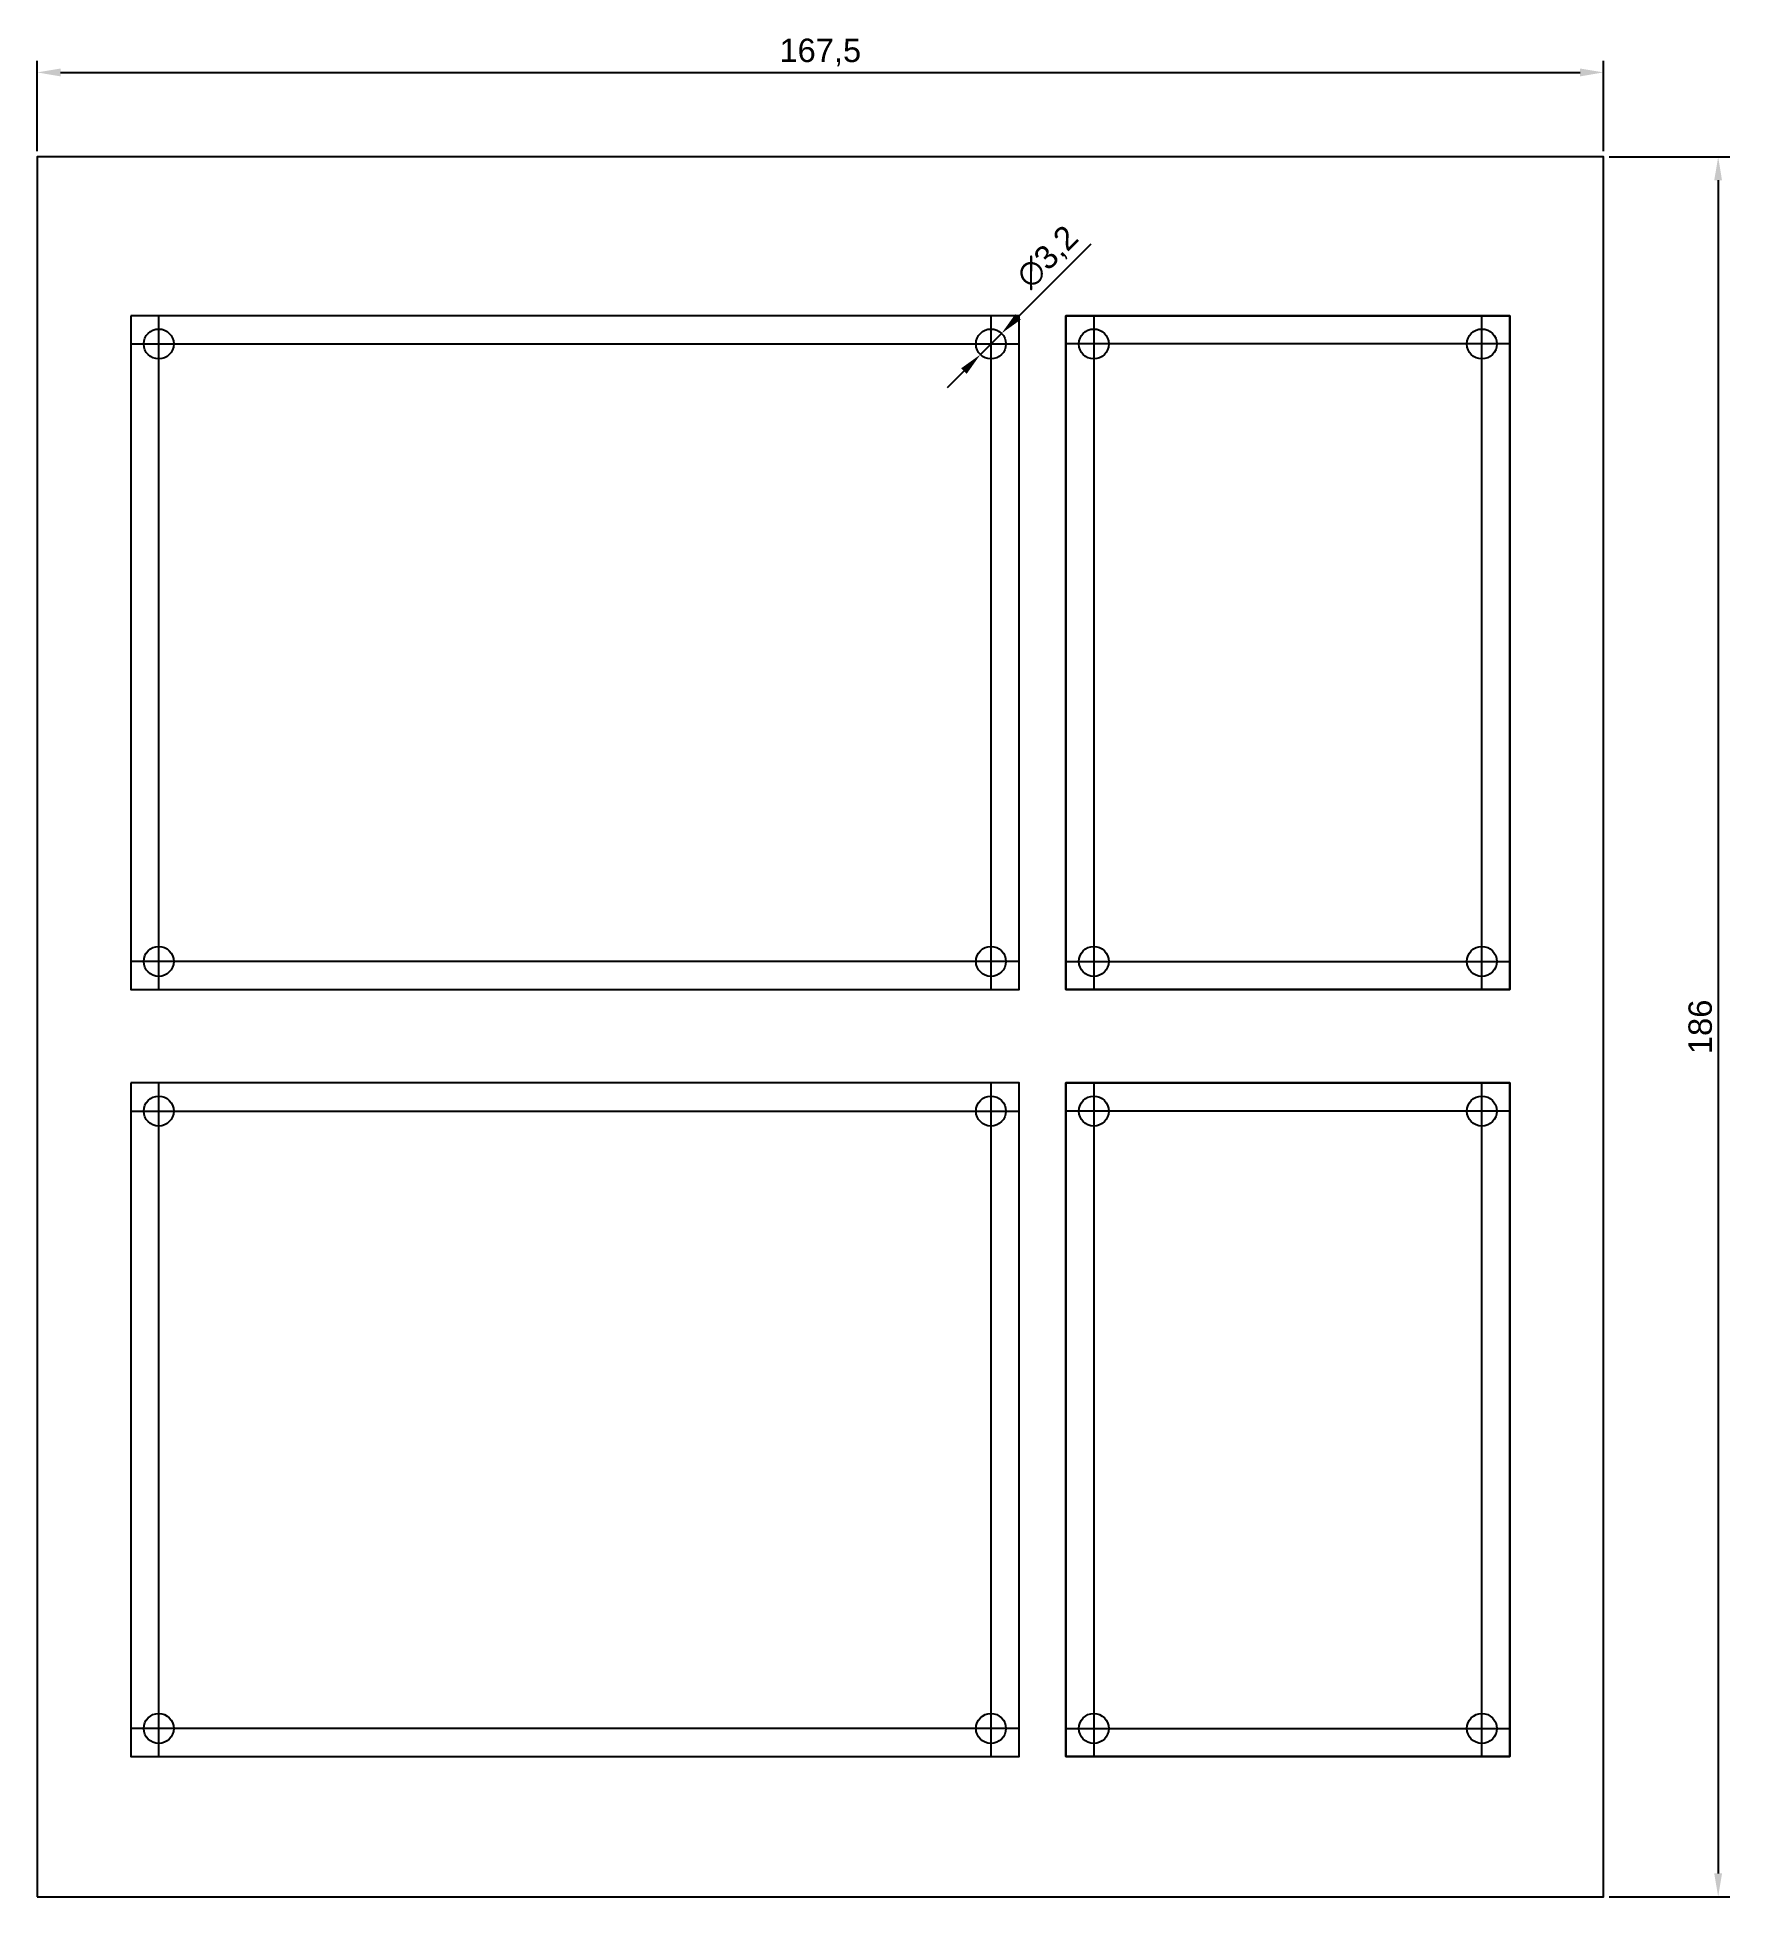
# Model space of a CAD drawing. Header units: millimetres. Extents: x 0 to 181, y 0 to 199.
import ezdxf

# ---------------------------------------------------------------- set-up
doc = ezdxf.new("R2010")
doc.units = ezdxf.units.MM
doc.layers.add('Guide', color=4, linetype='Continuous')
doc.styles.get("Standard").update_dxf_attribs({"font": 'arial.ttf'})
doc.dimstyles.new('ISO-25', dxfattribs={"dimtxt": 2.5, "dimasz": 2.5, "dimexe": 1.25, "dimexo": 0.625, "dimtad": 1, "dimtxsty": 'Standard', "dimcen": 2.5, "dimadec": 0, "dimazin": 0, "dimtfac": 1, "dimtmove": 0, "dimatfit": 3, "dimfxl": 1, "dimarcsym": 0})

# ---------------------------------------------------------------- blocks, each defined once
blk = doc.blocks.new('*D4')
at = {"color": 0, "lineweight": -2, "transparency": 16777216}
for p, q in [((0, 186.62), (0, 196.28)), ((2.5, 195.03), (165, 195.03)), ((167.5, 186.62), (167.5, 196.28))]:
    blk.add_line(p, q, dxfattribs=at)
at = {"color": 0, "transparency": 16777216}
for points in [[(2.5, 195.45), (2.5, 194.61), (0, 195.03)], [(165, 195.45), (165, 194.61), (167.5, 195.03)]]:
    blk.add_solid(points, dxfattribs=at)
at = {"layer": 'Defpoints', "color": 0, "transparency": 16777216}
for p in [(167.5, 195.03), (0, 186), (167.5, 186)]:
    blk.add_point(p, dxfattribs=at)
at = {"color": 0, "transparency": 16777216, "insert": (83.75, 197.16), "char_height": 2.5, "attachment_point": 5}
blk.add_mtext('167,5', dxfattribs=at)
blk = doc.blocks.new('*D5')
at = {"color": 0, "lineweight": -2, "transparency": 16777216}
for p, q in [((168.12, 186), (181.02, 186)), ((179.77, 183.5), (179.77, 2.5)), ((168.12, 0), (181.02, 0))]:
    blk.add_line(p, q, dxfattribs=at)
at = {"color": 0, "transparency": 16777216}
for points in [[(179.35, 183.5), (180.18, 183.5), (179.77, 186)], [(179.35, 2.5), (180.18, 2.5), (179.77, 0)]]:
    blk.add_solid(points, dxfattribs=at)
at = {"layer": 'Defpoints', "color": 0, "transparency": 16777216}
for p in [(167.5, 186), (167.5, 0), (179.77, 0)]:
    blk.add_point(p, dxfattribs=at)
at = {"color": 0, "transparency": 16777216, "insert": (177.86, 93), "char_height": 2.5, "attachment_point": 5, "rotation": 90}
blk.add_mtext('186', dxfattribs=at)
blk = doc.blocks.new('*D6')
at = {"color": 0, "lineweight": -2, "transparency": 16777216}
for p, q in [((112.67, 176.67), (104.9, 168.9)), ((100.87, 164.87), (103.13, 167.13)), ((99.1, 163.1), (97.33, 161.33))]:
    blk.add_line(p, q, dxfattribs=at)
at = {"color": 0, "transparency": 16777216}
for points in [[(104.6, 169.19), (105.19, 168.6), (103.13, 167.13)], [(98.81, 163.4), (99.4, 162.81), (100.87, 164.87)]]:
    blk.add_solid(points, dxfattribs=at)
at = {"layer": 'Defpoints', "color": 0, "transparency": 16777216}
for p in [(103.13, 167.13), (100.87, 164.87)]:
    blk.add_point(p, dxfattribs=at)
at = {"color": 0, "transparency": 16777216, "insert": (108.14, 175.2), "char_height": 2.5, "attachment_point": 5, "rotation": 45}
blk.add_mtext('∅3,2', dxfattribs=at)

msp = doc.modelspace()

# ---------------------------------------------------------------- linework, layer by layer
for points in [[(0, 0), (167.5, 0), (167.5, 186), (0, 186)], [(10, 169), (10, 97), (105, 97), (105, 169)], [(110, 97), (157.5, 97), (157.5, 169), (110, 169)], [(10, 87), (10, 15), (105, 15), (105, 87)], [(110, 15), (157.5, 15), (157.5, 87), (110, 87)]]:
    msp.add_lwpolyline(points, close=True)
for centre in [(13, 166), (102, 166), (113, 166), (154.5, 166), (13, 100), (102, 100), (113, 100), (154.5, 100), (13, 84), (102, 84), (113, 84), (154.5, 84), (13, 18), (102, 18), (113, 18), (154.5, 18)]:
    msp.add_circle(centre, 1.6)
at = {"layer": 'Guide'}
for points in [[(10, 169), (10, 166), (105, 166), (105, 169)], [(10, 169), (10, 97), (13, 97), (13, 169)], [(102, 169), (102, 97), (105, 97), (105, 169)], [(110, 169), (113, 169), (113, 97), (110, 97)], [(110, 169), (157.5, 169), (157.5, 166), (110, 166)], [(154.5, 169), (157.5, 169), (157.5, 97), (154.5, 97)], [(10, 100), (10, 97), (105, 97), (105, 100)], [(110, 100), (157.5, 100), (157.5, 97), (110, 97)], [(10, 87), (10, 84), (105, 84), (105, 87)], [(10, 87), (10, 15), (13, 15), (13, 87)], [(102, 87), (102, 15), (105, 15), (105, 87)], [(110, 87), (113, 87), (113, 15), (110, 15)], [(110, 87), (157.5, 87), (157.5, 84), (110, 84)], [(154.5, 87), (157.5, 87), (157.5, 15), (154.5, 15)], [(10, 18), (10, 15), (105, 15), (105, 18)], [(110, 18), (157.5, 18), (157.5, 15), (110, 15)]]:
    msp.add_lwpolyline(points, close=True, dxfattribs=at)

# ---------------------------------------------------------------- dimensions: what is measured, and where the dimension line sits
dim = msp.add_linear_dim(base=(167.5, 195.03), p1=(0, 186), p2=(167.5, 186), dimstyle='ISO-25')
dim.commit()
dim.dimension.update_dxf_attribs({"geometry": '*D4', "text_midpoint": (83.75, 197.157)})
dim = msp.add_linear_dim(base=(179.765, 0), p1=(167.5, 186), p2=(167.5, 0), angle=90, dimstyle='ISO-25')
dim.commit()
dim.dimension.update_dxf_attribs({"geometry": '*D5', "text_midpoint": (177.864, 93)})
dim = msp.add_diameter_dim_2p(p1=(100.869, 164.869), p2=(103.131, 167.131), dimstyle='ISO-25')
dim.commit()
dim.dimension.update_dxf_attribs({"geometry": '*D6', "text_midpoint": (108.137, 175.204)})

doc.saveas('drawing.dxf')
